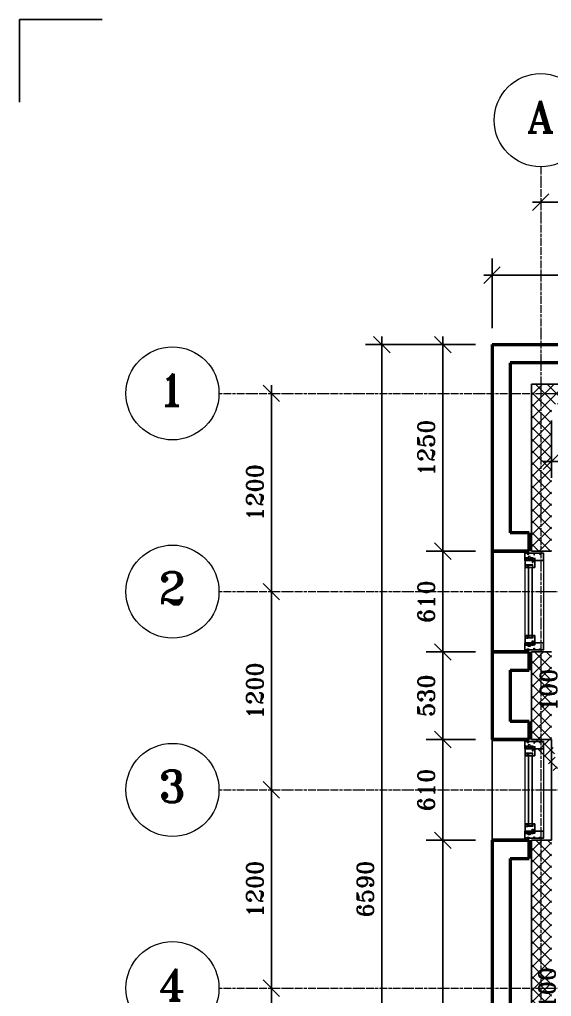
# Model space of a CAD drawing. Header units: millimetres. Extents: x -2 to 21000, y -2 to 14850.
# Drawn here: x 0 to 3222, y 8938 to 14850 of the extents above; entities that cross this region are included whole.
import ezdxf

# ---------------------------------------------------------------- set-up
doc = ezdxf.new("R2010")
doc.units = ezdxf.units.MM
doc.linetypes.add('CENTERLINE', pattern=[27, 20, -3, 1, -3])
for name, color, linetype, lineweight in [('BETON', 1, 'Continuous', 25), ('DIM', 4, 'Continuous', 18), ('MODUL', 8, 'CENTERLINE', 18), ('VINDUERDØRE', 6, 'Continuous', 18), ('YDER', 3, 'Continuous', 50)]:
    doc.layers.add(name, color=color, linetype=linetype, lineweight=lineweight)
for name, color, linetype in [('FOLDEM', 1, 'Continuous'), ('KONTUR', 7, 'Continuous'), ('SIGNATUR', 8, 'Continuous')]:
    doc.layers.add(name, color=color, linetype=linetype)
doc.styles.add('ROMANT', font='romant.shx')
doc.dimstyles.new('MOLLEN', dxfattribs={"dimscale": 50, "dimtxt": 2, "dimasz": 2, "dimexe": 2, "dimexo": 2, "dimgap": 1, "dimtad": 1, "dimtoh": 1, "dimdec": 0, "dimzin": 0, "dimdsep": 46, "dimtxsty": 'ROMANT', "dimblk": 'OBLIQUE', "dimcen": 0, "dimdle": 1, "dimadec": 0, "dimazin": 0, "dimtfac": 1, "dimtdec": 0, "dimtix": 1, "dimtofl": 0, "dimtmove": 1, "dimatfit": 3, "dimldrblk": 'KRYDS', "dimfxl": 1, "dimtolj": 1, "dimtzin": 0, "dimarcsym": 0})
pattern_1 = [(45, (0, 0), (-35.35534, 35.35534), []), (135, (0, 0), (-35.35534, -35.35534), [])]

# ---------------------------------------------------------------- blocks, each defined once
blk = doc.blocks.new('_Oblique')
at = {"color": 0, "linetype": 'ByBlock', "lineweight": -2}
blk.add_line((-0.5, -0.5), (0.5, 0.5), dxfattribs=at)
blk = doc.blocks.new('*D68')
at = {"layer": 'DefPoints', "color": 0, "transparency": 16777216}
for p in [(2563.7, 9882.7), (2862.3, 9882.7), (2862.3, 6292.7)]:
    blk.add_point(p, dxfattribs=at)
at = {"layer": 'DIM', "color": 0, "lineweight": -2, "transparency": 16777216}
for p, q in [((2563.7, 6242.7), (2563.7, 9932.7)), ((2762.3, 9882.7), (2463.7, 9882.7)), ((2762.3, 6292.7), (2463.7, 6292.7))]:
    blk.add_line(p, q, dxfattribs=at)
at = {"layer": 'DIM', "color": 0, "lineweight": -2, "transparency": 16777216, "xscale": 100, "yscale": 100, "zscale": 100}
for p, rotation in [((2563.7, 9882.7), 90), ((2563.7, 6292.7), 270)]:
    blk.add_blockref('_Oblique', p, dxfattribs=dict(at, rotation=rotation))
at = {"layer": 'DIM', "color": 0, "transparency": 16777216, "insert": (2463.7, 8087.7), "char_height": 100, "attachment_point": 5, "rotation": 90, "style": 'ROMANT'}
blk.add_mtext('\\A1;3590', dxfattribs=at)
blk = doc.blocks.new('KRYDS')
at = {"color": 4}
for p, q in [((0, -1.5), (0, 1.5)), ((-1.5, 0), (1.5, 0))]:
    blk.add_line(p, q, dxfattribs=at)
blk.add_circle((0, 0), 0.75, dxfattribs=at)
blk = doc.blocks.new('*D69')
at = {"layer": 'DefPoints', "color": 0, "transparency": 16777216}
for p in [(2563.7, 10492.7), (2862.3, 10492.7), (2862.3, 9882.7)]:
    blk.add_point(p, dxfattribs=at)
at = {"layer": 'DIM', "color": 0, "lineweight": -2, "transparency": 16777216}
for p, q in [((2563.7, 9832.7), (2563.7, 10542.7)), ((2762.3, 10492.7), (2463.7, 10492.7)), ((2762.3, 9882.7), (2463.7, 9882.7))]:
    blk.add_line(p, q, dxfattribs=at)
at = {"layer": 'DIM', "color": 0, "lineweight": -2, "transparency": 16777216, "xscale": 100, "yscale": 100, "zscale": 100}
for p, rotation in [((2563.7, 10492.7), 90), ((2563.7, 9882.7), 270)]:
    blk.add_blockref('_Oblique', p, dxfattribs=dict(at, rotation=rotation))
at = {"layer": 'DIM', "color": 0, "transparency": 16777216, "insert": (2463.7, 10187.7), "char_height": 100, "attachment_point": 5, "rotation": 90, "style": 'ROMANT'}
blk.add_mtext('\\A1;610', dxfattribs=at)
blk = doc.blocks.new('*D70')
at = {"layer": 'DefPoints', "color": 0, "transparency": 16777216}
for p in [(2195.1, 12882.7), (2862.3, 12882.7), (2862.3, 6292.7)]:
    blk.add_point(p, dxfattribs=at)
at = {"layer": 'DIM', "color": 0, "lineweight": -2, "transparency": 16777216}
for p, q in [((2195.1, 6242.7), (2195.1, 12932.7)), ((2762.3, 12882.7), (2095.1, 12882.7)), ((2762.3, 6292.7), (2095.1, 6292.7))]:
    blk.add_line(p, q, dxfattribs=at)
at = {"layer": 'DIM', "color": 0, "lineweight": -2, "transparency": 16777216, "xscale": 100, "yscale": 100, "zscale": 100}
for p, rotation in [((2195.1, 12882.7), 90), ((2195.1, 6292.7), 270)]:
    blk.add_blockref('_Oblique', p, dxfattribs=dict(at, rotation=rotation))
at = {"layer": 'DIM', "color": 0, "transparency": 16777216, "insert": (2095.1, 9587.7), "char_height": 100, "attachment_point": 5, "rotation": 90, "style": 'ROMANT'}
blk.add_mtext('\\A1;6590', dxfattribs=at)
blk = doc.blocks.new('*D87')
at = {"layer": 'DefPoints', "color": 0, "transparency": 16777216}
for p in [(3157.3, 13745.2), (4357.3, 13745.2), (4357.3, 13745.2)]:
    blk.add_point(p, dxfattribs=at)
at = {"layer": 'DIM', "color": 0, "lineweight": -2, "transparency": 16777216}
blk.add_line((3107.3, 13745.2), (4407.3, 13745.2), dxfattribs=at)
at = {"layer": 'DIM', "color": 0, "lineweight": -2, "transparency": 16777216, "xscale": 100, "yscale": 100, "zscale": 100, "rotation": 180}
blk.add_blockref('_Oblique', (3157.3, 13745.2), dxfattribs=at)
at = {"layer": 'DIM', "color": 0, "lineweight": -2, "transparency": 16777216, "xscale": 100, "yscale": 100, "zscale": 100}
blk.add_blockref('_Oblique', (4357.3, 13745.2), dxfattribs=at)
at = {"layer": 'DIM', "color": 0, "transparency": 16777216, "insert": (3757.3, 13845.2), "char_height": 100, "attachment_point": 5, "style": 'ROMANT'}
blk.add_mtext('\\A1;1200', dxfattribs=at)
blk = doc.blocks.new('*D99')
at = {"layer": 'DefPoints', "color": 0, "transparency": 16777216}
for p in [(1525.7, 12587.7), (1525.7, 11387.7), (1525.7, 11387.7)]:
    blk.add_point(p, dxfattribs=at)
at = {"layer": 'DIM', "color": 0, "lineweight": -2, "transparency": 16777216}
blk.add_line((1525.7, 12637.7), (1525.7, 11337.7), dxfattribs=at)
at = {"layer": 'DIM', "color": 0, "lineweight": -2, "transparency": 16777216, "xscale": 100, "yscale": 100, "zscale": 100}
for p, rotation in [((1525.7, 12587.7), 90), ((1525.7, 11387.7), 270)]:
    blk.add_blockref('_Oblique', p, dxfattribs=dict(at, rotation=rotation))
at = {"layer": 'DIM', "color": 0, "transparency": 16777216, "insert": (1425.7, 11987.7), "char_height": 100, "attachment_point": 5, "rotation": 90, "style": 'ROMANT'}
blk.add_mtext('\\A1;1200', dxfattribs=at)
blk = doc.blocks.new('*D100')
at = {"layer": 'DefPoints', "color": 0, "transparency": 16777216}
for p in [(1525.7, 11387.7), (1525.7, 10187.7), (1525.7, 10187.7)]:
    blk.add_point(p, dxfattribs=at)
at = {"layer": 'DIM', "color": 0, "lineweight": -2, "transparency": 16777216}
blk.add_line((1525.7, 11437.7), (1525.7, 10137.7), dxfattribs=at)
at = {"layer": 'DIM', "color": 0, "lineweight": -2, "transparency": 16777216, "xscale": 100, "yscale": 100, "zscale": 100}
for p, rotation in [((1525.7, 11387.7), 90), ((1525.7, 10187.7), 270)]:
    blk.add_blockref('_Oblique', p, dxfattribs=dict(at, rotation=rotation))
at = {"layer": 'DIM', "color": 0, "transparency": 16777216, "insert": (1425.7, 10787.7), "char_height": 100, "attachment_point": 5, "rotation": 90, "style": 'ROMANT'}
blk.add_mtext('\\A1;1200', dxfattribs=at)
blk = doc.blocks.new('*D101')
at = {"layer": 'DefPoints', "color": 0, "transparency": 16777216}
for p in [(1525.7, 10187.7), (1525.7, 8987.7), (1525.7, 8987.7)]:
    blk.add_point(p, dxfattribs=at)
at = {"layer": 'DIM', "color": 0, "lineweight": -2, "transparency": 16777216}
blk.add_line((1525.7, 10237.7), (1525.7, 8937.7), dxfattribs=at)
at = {"layer": 'DIM', "color": 0, "lineweight": -2, "transparency": 16777216, "xscale": 100, "yscale": 100, "zscale": 100}
for p, rotation in [((1525.7, 10187.7), 90), ((1525.7, 8987.7), 270)]:
    blk.add_blockref('_Oblique', p, dxfattribs=dict(at, rotation=rotation))
at = {"layer": 'DIM', "color": 0, "transparency": 16777216, "insert": (1425.7, 9587.7), "char_height": 100, "attachment_point": 5, "rotation": 90, "style": 'ROMANT'}
blk.add_mtext('\\A1;1200', dxfattribs=at)
blk = doc.blocks.new('*D102')
at = {"layer": 'DefPoints', "color": 0, "transparency": 16777216}
for p in [(1525.7, 8987.7), (1525.7, 7787.7), (1525.7, 7787.7)]:
    blk.add_point(p, dxfattribs=at)
at = {"layer": 'DIM', "color": 0, "lineweight": -2, "transparency": 16777216}
blk.add_line((1525.7, 9037.7), (1525.7, 7737.7), dxfattribs=at)
at = {"layer": 'DIM', "color": 0, "lineweight": -2, "transparency": 16777216, "xscale": 100, "yscale": 100, "zscale": 100}
for p, rotation in [((1525.7, 8987.7), 90), ((1525.7, 7787.7), 270)]:
    blk.add_blockref('_Oblique', p, dxfattribs=dict(at, rotation=rotation))
at = {"layer": 'DIM', "color": 0, "transparency": 16777216, "insert": (1425.7, 8387.7), "char_height": 100, "attachment_point": 5, "rotation": 90, "style": 'ROMANT'}
blk.add_mtext('\\A1;1200', dxfattribs=at)
blk = doc.blocks.new('*D57')
at = {"layer": 'DefPoints', "color": 0, "transparency": 16777216}
for p in [(2563.7, 11632.7), (2862.3, 11632.7), (2862.3, 11022.7)]:
    blk.add_point(p, dxfattribs=at)
at = {"layer": 'DIM', "color": 0, "lineweight": -2, "transparency": 16777216}
for p, q in [((2563.7, 10972.7), (2563.7, 11682.7)), ((2762.3, 11632.7), (2463.7, 11632.7)), ((2762.3, 11022.7), (2463.7, 11022.7))]:
    blk.add_line(p, q, dxfattribs=at)
at = {"layer": 'DIM', "color": 0, "lineweight": -2, "transparency": 16777216, "xscale": 100, "yscale": 100, "zscale": 100}
for p, rotation in [((2563.7, 11632.7), 90), ((2563.7, 11022.7), 270)]:
    blk.add_blockref('_Oblique', p, dxfattribs=dict(at, rotation=rotation))
at = {"layer": 'DIM', "color": 0, "transparency": 16777216, "insert": (2463.7, 11327.7), "char_height": 100, "attachment_point": 5, "rotation": 90, "style": 'ROMANT'}
blk.add_mtext('\\A1;610', dxfattribs=at)
blk = doc.blocks.new('*D58')
at = {"layer": 'DefPoints', "color": 0, "transparency": 16777216}
for p in [(2862.3, 13303.2), (2862.3, 12882.7), (5732.3, 12882.7)]:
    blk.add_point(p, dxfattribs=at)
at = {"layer": 'DIM', "color": 0, "lineweight": -2, "transparency": 16777216}
for p, q in [((2862.3, 12982.7), (2862.3, 13403.2)), ((5732.3, 12982.7), (5732.3, 13403.2)), ((5782.3, 13303.2), (2812.3, 13303.2))]:
    blk.add_line(p, q, dxfattribs=at)
at = {"layer": 'DIM', "color": 0, "lineweight": -2, "transparency": 16777216, "xscale": 100, "yscale": 100, "zscale": 100, "rotation": 180}
blk.add_blockref('_Oblique', (2862.3, 13303.2), dxfattribs=at)
at = {"layer": 'DIM', "color": 0, "lineweight": -2, "transparency": 16777216, "xscale": 100, "yscale": 100, "zscale": 100}
blk.add_blockref('_Oblique', (5732.3, 13303.2), dxfattribs=at)
at = {"layer": 'DIM', "color": 0, "transparency": 16777216, "insert": (4297.3, 13403.2), "char_height": 100, "attachment_point": 5, "style": 'ROMANT'}
blk.add_mtext('\\A1;2870', dxfattribs=at)
blk = doc.blocks.new('*D59')
at = {"layer": 'DefPoints', "color": 0, "transparency": 16777216}
for p in [(2563.7, 12882.7), (2862.3, 12882.7), (2862.3, 11632.7)]:
    blk.add_point(p, dxfattribs=at)
at = {"layer": 'DIM', "color": 0, "lineweight": -2, "transparency": 16777216}
for p, q in [((2563.7, 11582.7), (2563.7, 12932.7)), ((2762.3, 12882.7), (2463.7, 12882.7)), ((2762.3, 11632.7), (2463.7, 11632.7))]:
    blk.add_line(p, q, dxfattribs=at)
at = {"layer": 'DIM', "color": 0, "lineweight": -2, "transparency": 16777216, "xscale": 100, "yscale": 100, "zscale": 100}
for p, rotation in [((2563.7, 12882.7), 90), ((2563.7, 11632.7), 270)]:
    blk.add_blockref('_Oblique', p, dxfattribs=dict(at, rotation=rotation))
at = {"layer": 'DIM', "color": 0, "transparency": 16777216, "insert": (2463.7, 12257.7), "char_height": 100, "attachment_point": 5, "rotation": 90, "style": 'ROMANT'}
blk.add_mtext('\\A1;1250', dxfattribs=at)
blk = doc.blocks.new('*D60')
at = {"layer": 'DefPoints', "color": 0, "transparency": 16777216}
for p in [(2563.7, 11022.7), (2862.3, 11022.7), (2862.3, 10492.7)]:
    blk.add_point(p, dxfattribs=at)
at = {"layer": 'DIM', "color": 0, "lineweight": -2, "transparency": 16777216}
for p, q in [((2563.7, 10442.7), (2563.7, 11072.7)), ((2762.3, 11022.7), (2463.7, 11022.7)), ((2762.3, 10492.7), (2463.7, 10492.7))]:
    blk.add_line(p, q, dxfattribs=at)
at = {"layer": 'DIM', "color": 0, "lineweight": -2, "transparency": 16777216, "xscale": 100, "yscale": 100, "zscale": 100}
for p, rotation in [((2563.7, 11022.7), 90), ((2563.7, 10492.7), 270)]:
    blk.add_blockref('_Oblique', p, dxfattribs=dict(at, rotation=rotation))
at = {"layer": 'DIM', "color": 0, "transparency": 16777216, "insert": (2463.7, 10757.7), "char_height": 100, "attachment_point": 5, "rotation": 90, "style": 'ROMANT'}
blk.add_mtext('\\A1;530', dxfattribs=at)
blk = doc.blocks.new('*D28')
at = {"layer": 'DefPoints', "color": 0, "transparency": 16777216}
for p in [(3222.3, 12522.7), (4307.3, 12522.7), (3222.3, 12176.2)]:
    blk.add_point(p, dxfattribs=at)
at = {"layer": 'DIM', "color": 0, "lineweight": -2, "transparency": 16777216}
for p, q in [((3222.3, 12422.7), (3222.3, 12076.2)), ((4307.3, 12422.7), (4307.3, 12076.2)), ((4357.3, 12176.2), (3172.3, 12176.2))]:
    blk.add_line(p, q, dxfattribs=at)
at = {"layer": 'DIM', "color": 0, "lineweight": -2, "transparency": 16777216, "xscale": 100, "yscale": 100, "zscale": 100, "rotation": 180}
blk.add_blockref('_Oblique', (3222.3, 12176.2), dxfattribs=at)
at = {"layer": 'DIM', "color": 0, "lineweight": -2, "transparency": 16777216, "xscale": 100, "yscale": 100, "zscale": 100}
blk.add_blockref('_Oblique', (4307.3, 12176.2), dxfattribs=at)
at = {"layer": 'DIM', "color": 0, "transparency": 16777216, "insert": (3764.8, 12276.2), "char_height": 100, "attachment_point": 5, "style": 'ROMANT'}
blk.add_mtext('\\A1;1085', dxfattribs=at)
blk = doc.blocks.new('*D34')
at = {"layer": 'DefPoints', "color": 0, "transparency": 16777216}
for p in [(3222.3, 10842.7), (3222.3, 10742.7), (3427.5, 10742.7)]:
    blk.add_point(p, dxfattribs=at)
at = {"layer": 'DIM', "color": 0, "lineweight": -2, "transparency": 16777216}
for p, q in [((3427.5, 10892.7), (3427.5, 10692.7)), ((3322.3, 10842.7), (3527.5, 10842.7)), ((3322.3, 10742.7), (3527.5, 10742.7))]:
    blk.add_line(p, q, dxfattribs=at)
at = {"layer": 'DIM', "color": 0, "lineweight": -2, "transparency": 16777216, "xscale": 100, "yscale": 100, "zscale": 100}
for p, rotation in [((3427.5, 10842.7), 90), ((3427.5, 10742.7), 270)]:
    blk.add_blockref('_Oblique', p, dxfattribs=dict(at, rotation=rotation))
at = {"layer": 'DIM', "color": 0, "transparency": 16777216, "insert": (3204.8, 10792.7), "char_height": 100, "attachment_point": 5, "rotation": 90, "style": 'ROMANT'}
blk.add_mtext('\\A1;100', dxfattribs=at)
blk = doc.blocks.new('*D36')
at = {"layer": 'DefPoints', "color": 0, "transparency": 16777216}
for p in [(3222.3, 9037.7), (3222.3, 8937.7), (3427.5, 8937.7)]:
    blk.add_point(p, dxfattribs=at)
at = {"layer": 'DIM', "color": 0, "lineweight": -2, "transparency": 16777216}
for p, q in [((3427.5, 9087.7), (3427.5, 8887.7)), ((3322.3, 9037.7), (3527.5, 9037.7)), ((3322.3, 8937.7), (3527.5, 8937.7))]:
    blk.add_line(p, q, dxfattribs=at)
at = {"layer": 'DIM', "color": 0, "lineweight": -2, "transparency": 16777216, "xscale": 100, "yscale": 100, "zscale": 100}
for p, rotation in [((3427.5, 9037.7), 90), ((3427.5, 8937.7), 270)]:
    blk.add_blockref('_Oblique', p, dxfattribs=dict(at, rotation=rotation))
at = {"layer": 'DIM', "color": 0, "transparency": 16777216, "insert": (3195.2, 8987.7), "char_height": 100, "attachment_point": 5, "rotation": 90, "style": 'ROMANT'}
blk.add_mtext('\\A1;100', dxfattribs=at)
blk = doc.blocks.new('V610')
for p, q in [((-19.7, 99), (-19.7, 511)), ((3.3, 511), (3.3, 99))]:
    blk.add_line(p, q)
for points in [[(-41.5, 554), (71.5, 554), (71.5, 598), (-41.5, 598)], [(20, 511), (-40, 511), (-40, 566), (20, 566)], [(20, 99), (-40, 99), (-40, 44), (20, 44)], [(-41.5, 56), (71.5, 56), (71.5, 12), (-41.5, 12)]]:
    blk.add_lwpolyline(points, close=True)

msp = doc.modelspace()

# ---------------------------------------------------------------- hatches: boundary and pattern name
at = {"layer": 'SIGNATUR'}
h = msp.add_hatch(dxfattribs=at)
h.set_pattern_fill('_USER', color=256, scale=50, angle=45, style=0, double=1, pattern_type=0)
h.set_pattern_definition(pattern_1)
h.paths.add_polyline_path([(3222.3, 12522.7), (4307.3, 12522.7), (5607.3, 12522.7), (5732.3, 12522.7), (5732.3, 12642.7), (3102.3, 12642.7), (3102.3, 11632.7), (3222.3, 11632.7)])
edge = h.paths.add_edge_path(flags=16)
edge.add_line((5507.3, 12522.7), (5272.3, 12522.7))
h = msp.add_hatch(dxfattribs=at)
h.set_pattern_fill('_USER', color=256, scale=50, angle=45, style=0, double=1, pattern_type=0)
h.set_pattern_definition(pattern_1)
h.paths.add_polyline_path([(4662.3, 6652.7), (5607.3, 6652.7), (5852.3, 6652.7), (5852.3, 6532.7), (4662.3, 6532.7)])
h.paths.add_polyline_path([(4052.3, 6652.7), (4052.3, 6532.7), (3102.3, 6532.7), (3102.3, 9882.7), (3222.3, 9882.7), (3222.3, 8937.7), (3222.3, 6652.7)])
h.paths.add_polyline_path([(3102.3, 11022.7), (3102.3, 10492.7), (3222.3, 10492.7), (3222.3, 10742.7), (3222.3, 11022.7)])
edge = h.paths.add_edge_path()
edge.add_line((5852.3, 6652.7), (5852.3, 6532.7))
edge.add_line((5852.3, 6652.7), (5762.3, 6652.7))
edge.add_line((4052.3, 6652.7), (4052.3, 6532.7))
edge.add_line((3222.3, 10492.7), (3222.3, 10582.7))
edge.add_line((3222.3, 10492.7), (3102.3, 10492.7))

# ---------------------------------------------------------------- linework, layer by layer
at = {"layer": 'BETON'}
for p, q in [((3102.3, 12642.7), (3102.3, 11632.7)), ((3102.3, 12642.7), (5732.3, 12642.7)), ((3222.3, 11632.7), (3102.3, 11632.7)), ((3222.3, 11632.7), (3102.3, 11632.7)), ((3222.3, 11022.7), (3102.3, 11022.7)), ((3102.3, 11022.7), (3102.3, 10492.7)), ((3222.3, 10492.7), (3102.3, 10492.7)), ((3222.3, 10492.7), (3102.3, 10492.7)), ((3222.3, 9882.7), (3102.3, 9882.7)), ((3102.3, 9882.7), (3102.3, 6532.7))]:
    msp.add_line(p, q, dxfattribs=at)
at = {"layer": 'DIM'}
for centre in [(3157.3, 14240.7), (926.5, 12587.7), (926.5, 11387.7), (926.5, 10187.7), (926.5, 8987.7)]:
    msp.add_circle(centre, 281.8, dxfattribs=at)
at = {"layer": 'FOLDEM', "color": 1}
for p, q in [((0, 14850), (500, 14850)), ((0, 14350), (0, 14850))]:
    msp.add_line(p, q, dxfattribs=at)
at = {"layer": 'KONTUR'}
for p, q in [((2862.3, 11022.7), (2862.3, 11632.7)), ((2862.3, 9882.7), (2862.3, 10492.7)), ((3222.3, 9882.7), (3222.3, 10492.7))]:
    msp.add_line(p, q, dxfattribs=at)
at = {"layer": 'MODUL'}
for p, q in [((3157.3, 13958.9), (3157.3, 4656.1)), ((1208.3, 12587.7), (19184.9, 12587.7)), ((1208.3, 11387.7), (19184.9, 11387.7)), ((1208.3, 10187.7), (19184.9, 10187.7)), ((1208.3, 8987.7), (19184.9, 8987.7))]:
    msp.add_line(p, q, dxfattribs=at)
at = {"layer": 'VINDUERDØRE'}
for p, q in [((3062.3, 11102.7), (3062.3, 11552.7)), ((3105.6, 11545.7), (3082.6, 11545.7)), ((3082.6, 11545.7), (3082.6, 11109.8)), ((3108.6, 11543.7), (3105.6, 11543.7)), ((3108.6, 11533.7), (3105.6, 11533.7)), ((3105.6, 11533.7), (3105.6, 11109.8)), ((3173.8, 11579.7), (3173.8, 11075.7)), ((3108.6, 11121.8), (3105.6, 11121.8)), ((3105.6, 11109.8), (3082.6, 11109.8)), ((3108.6, 11111.8), (3105.6, 11111.8)), ((3062.3, 9962.7), (3062.3, 10412.7)), ((3082.6, 10405.7), (3082.6, 9969.8)), ((3105.6, 10405.7), (3082.6, 10405.7)), ((3173.8, 10439.7), (3173.8, 9935.7)), ((3108.6, 10403.7), (3105.6, 10403.7)), ((3105.6, 10393.7), (3105.6, 9969.8)), ((3108.6, 10393.7), (3105.6, 10393.7)), ((3105.6, 9969.8), (3082.6, 9969.8)), ((3108.6, 9981.8), (3105.6, 9981.8)), ((3108.6, 9971.8), (3105.6, 9971.8))]:
    msp.add_line(p, q, dxfattribs=at)
for points in [[(3060.8, 11595.7), (3060.8, 11617.7, -0.414214), (3063.8, 11620.7), (3066.5, 11620.7), (3075.8, 11618.2), (3075.8, 11613.7), (3085.8, 11613.7), (3085.8, 11620.7), (3115.8, 11620.7), (3115.8, 11610.7), (3118.8, 11610.7), (3118.8, 11620.7), (3148.8, 11620.7), (3148.8, 11613.7), (3158.8, 11613.7), (3158.8, 11618.2), (3168.2, 11620.7), (3170.8, 11620.7, -0.414214), (3173.8, 11617.7), (3173.8, 11579.7, -0.414214), (3170.8, 11576.7), (3112.3, 11576.7, -0.414214), (3110.8, 11578.2), (3110.8, 11592.7), (3094.2, 11592.7), (3094.2, 11599.7), (3081.8, 11599.7), (3081.8, 11592.7), (3063.5, 11592.7, -0.378866)], [(3068.3, 11588.7), (3068.6, 11585.7), (3072.1, 11585.7), (3072.4, 11588.7), (3079.3, 11588.7), (3079.3, 11582.7), (3096.6, 11582.7), (3096.6, 11585.7), (3103.8, 11585.7, -0.414214), (3105.8, 11583.7), (3105.8, 11564.7), (3110.8, 11564.7), (3110.8, 11572.2), (3119.3, 11572.2, -0.414214), (3122.3, 11569.2), (3122.3, 11538.7, -0.354119), (3120, 11535.8), (3109.9, 11533.7, -0.476976), (3108.6, 11534.6), (3108.6, 11549.7), (3065, 11549.7, -0.378866), (3062.3, 11552.7), (3062.3, 11585.7, -0.414214), (3065.3, 11588.7)], [(3074.6, 11549.7), (3079.6, 11549.7), (3079.6, 11542.5), (3075.4, 11542.5), (3075.4, 11538.9), (3079.6, 11538.9), (3079.6, 11533.7), (3065.7, 11538, -0.329751), (3063.6, 11540.8), (3063.6, 11543.7, -0.365977), (3066.1, 11546.7), (3066.1, 11549.7), (3070.6, 11549.7), (3070.6, 11548.2), (3074.6, 11548.2)], [(3081.6, 11544.8), (3079.6, 11544.8), (3079.6, 11542.1), (3078.6, 11541.6), (3078.9, 11542.1, 0.548619), (3078.6, 11542.5), (3078.5, 11542.5, 0.291473), (3078.3, 11542.3), (3077.9, 11541.6), (3077.1, 11541.6), (3077.4, 11542.1, 0.548619), (3077.2, 11542.5), (3077.1, 11542.5, 0.291473), (3076.8, 11542.3), (3076.1, 11540.8), (3076.9, 11539.1, 0.291473), (3077.2, 11538.9), (3077.3, 11538.9, 0.548619), (3077.5, 11539.3), (3077.1, 11540), (3077.9, 11540), (3078.4, 11539.1, 0.291473), (3078.6, 11538.9), (3078.7, 11538.9, 0.548619), (3078.9, 11539.3), (3078.6, 11540), (3079.6, 11539.5), (3079.6, 11533.7), (3078.8, 11534, 0.482267), (3078.7, 11533.9), (3078.6, 11533.7, 0.386642), (3078.7, 11533.6, -0.041462), (3080.2, 11533.2, -0.253532), (3082.3, 11531.5, 0.40376), (3082.5, 11531.5), (3082.5, 11531.5, 0.306179), (3082.6, 11531.6, 0.216676), (3081, 11534.7, -0.229394), (3080.9, 11534.9), (3080.9, 11535.9, -0.608413), (3081.4, 11536.2, -0.133895), (3082.3, 11535, 0.40376), (3082.5, 11535), (3082.5, 11535, 0.306179), (3082.6, 11535.1, 0.216676), (3081, 11538.2, -0.229394), (3080.9, 11538.4), (3080.9, 11538.7, -0.432652), (3081.5, 11539.3, 0.432652), (3082.6, 11540.3), (3082.6, 11543.8, 0.414214)], [(3068.3, 11066.7), (3068.6, 11069.7), (3072.1, 11069.7), (3072.4, 11066.7), (3079.3, 11066.7), (3079.3, 11072.7), (3096.6, 11072.7), (3096.6, 11069.7), (3103.8, 11069.7, 0.414214), (3105.8, 11071.7), (3105.8, 11090.7), (3110.8, 11090.7), (3110.8, 11083.2), (3119.3, 11083.2, 0.414214), (3122.3, 11086.2), (3122.3, 11116.7, 0.354119), (3120, 11119.6), (3109.9, 11121.8, 0.476976), (3108.6, 11120.8), (3108.6, 11105.7), (3065, 11105.7, 0.378866), (3062.3, 11102.7), (3062.3, 11069.7, 0.414214), (3065.3, 11066.7)], [(3074.6, 11105.7), (3079.6, 11105.7), (3079.6, 11112.9), (3075.4, 11112.9), (3075.4, 11116.5), (3079.6, 11116.5), (3079.6, 11121.7), (3065.7, 11117.5, 0.329751), (3063.6, 11114.6), (3063.6, 11111.7, 0.365977), (3066.1, 11108.7), (3066.1, 11105.7), (3070.6, 11105.7), (3070.6, 11107.2), (3074.6, 11107.2)], [(3081.6, 11110.6), (3079.6, 11110.6), (3079.6, 11113.3), (3078.6, 11113.8), (3078.9, 11113.3, -0.548619), (3078.6, 11112.9), (3078.5, 11112.9, -0.291473), (3078.3, 11113.1), (3077.9, 11113.8), (3077.1, 11113.8), (3077.4, 11113.3, -0.548619), (3077.2, 11112.9), (3077.1, 11112.9, -0.291473), (3076.8, 11113.1), (3076.1, 11114.6), (3076.9, 11116.3, -0.291473), (3077.2, 11116.5), (3077.3, 11116.5, -0.548619), (3077.5, 11116.1), (3077.1, 11115.4), (3077.9, 11115.4), (3078.4, 11116.3, -0.291473), (3078.6, 11116.5), (3078.7, 11116.5, -0.548619), (3078.9, 11116.1), (3078.6, 11115.4), (3079.6, 11115.9), (3079.6, 11121.7), (3078.8, 11121.5, -0.482267), (3078.7, 11121.5), (3078.6, 11121.7, -0.386642), (3078.7, 11121.8, 0.041462), (3080.2, 11122.2, 0.253532), (3082.3, 11123.9, -0.40376), (3082.5, 11123.9), (3082.5, 11123.9, -0.306179), (3082.6, 11123.8, -0.216676), (3081, 11120.7, 0.229394), (3080.9, 11120.5), (3080.9, 11119.5, 0.608413), (3081.4, 11119.2, 0.133895), (3082.3, 11120.4, -0.40376), (3082.5, 11120.4), (3082.5, 11120.4, -0.306179), (3082.6, 11120.3, -0.216676), (3081, 11117.2, 0.229394), (3080.9, 11117), (3080.9, 11116.7, 0.432652), (3081.5, 11116.1, -0.432652), (3082.6, 11115.1), (3082.6, 11111.6, -0.414214)], [(3060.8, 11059.7), (3060.8, 11037.7, 0.414214), (3063.8, 11034.7), (3066.5, 11034.7), (3075.8, 11037.2), (3075.8, 11041.7), (3085.8, 11041.7), (3085.8, 11034.7), (3115.8, 11034.7), (3115.8, 11044.7), (3118.8, 11044.7), (3118.8, 11034.7), (3148.8, 11034.7), (3148.8, 11041.7), (3158.8, 11041.7), (3158.8, 11037.2), (3168.2, 11034.7), (3170.8, 11034.7, 0.414214), (3173.8, 11037.7), (3173.8, 11075.7, 0.414214), (3170.8, 11078.7), (3112.3, 11078.7, 0.414214), (3110.8, 11077.2), (3110.8, 11062.7), (3094.2, 11062.7), (3094.2, 11055.7), (3081.8, 11055.7), (3081.8, 11062.7), (3063.5, 11062.7, 0.378866)], [(3060.8, 10455.7), (3060.8, 10477.7, -0.414214), (3063.8, 10480.7), (3066.5, 10480.7), (3075.8, 10478.2), (3075.8, 10473.7), (3085.8, 10473.7), (3085.8, 10480.7), (3115.8, 10480.7), (3115.8, 10470.7), (3118.8, 10470.7), (3118.8, 10480.7), (3148.8, 10480.7), (3148.8, 10473.7), (3158.8, 10473.7), (3158.8, 10478.2), (3168.2, 10480.7), (3170.8, 10480.7, -0.414214), (3173.8, 10477.7), (3173.8, 10439.7, -0.414214), (3170.8, 10436.7), (3112.3, 10436.7, -0.414214), (3110.8, 10438.2), (3110.8, 10452.7), (3094.2, 10452.7), (3094.2, 10459.7), (3081.8, 10459.7), (3081.8, 10452.7), (3063.5, 10452.7, -0.378866)], [(3068.3, 10448.7), (3068.6, 10445.7), (3072.1, 10445.7), (3072.4, 10448.7), (3079.3, 10448.7), (3079.3, 10442.7), (3096.6, 10442.7), (3096.6, 10445.7), (3103.8, 10445.7, -0.414214), (3105.8, 10443.7), (3105.8, 10424.7), (3110.8, 10424.7), (3110.8, 10432.2), (3119.3, 10432.2, -0.414214), (3122.3, 10429.2), (3122.3, 10398.7, -0.354119), (3120, 10395.8), (3109.9, 10393.7, -0.476976), (3108.6, 10394.6), (3108.6, 10409.7), (3065, 10409.7, -0.378866), (3062.3, 10412.7), (3062.3, 10445.7, -0.414214), (3065.3, 10448.7)], [(3074.6, 10409.7), (3079.6, 10409.7), (3079.6, 10402.5), (3075.4, 10402.5), (3075.4, 10398.9), (3079.6, 10398.9), (3079.6, 10393.7), (3065.7, 10398, -0.329751), (3063.6, 10400.8), (3063.6, 10403.7, -0.365977), (3066.1, 10406.7), (3066.1, 10409.7), (3070.6, 10409.7), (3070.6, 10408.2), (3074.6, 10408.2)], [(3081.6, 10404.8), (3079.6, 10404.8), (3079.6, 10402.1), (3078.6, 10401.6), (3078.9, 10402.1, 0.548619), (3078.6, 10402.5), (3078.5, 10402.5, 0.291473), (3078.3, 10402.3), (3077.9, 10401.6), (3077.1, 10401.6), (3077.4, 10402.1, 0.548619), (3077.2, 10402.5), (3077.1, 10402.5, 0.291473), (3076.8, 10402.3), (3076.1, 10400.8), (3076.9, 10399.1, 0.291473), (3077.2, 10398.9), (3077.3, 10398.9, 0.548619), (3077.5, 10399.3), (3077.1, 10400), (3077.9, 10400), (3078.4, 10399.1, 0.291473), (3078.6, 10398.9), (3078.7, 10398.9, 0.548619), (3078.9, 10399.3), (3078.6, 10400), (3079.6, 10399.5), (3079.6, 10393.7), (3078.8, 10394, 0.482267), (3078.7, 10393.9), (3078.6, 10393.7, 0.386642), (3078.7, 10393.6, -0.041462), (3080.2, 10393.2, -0.253532), (3082.3, 10391.5, 0.40376), (3082.5, 10391.5), (3082.5, 10391.5, 0.306179), (3082.6, 10391.6, 0.216676), (3081, 10394.7, -0.229394), (3080.9, 10394.9), (3080.9, 10395.9, -0.608413), (3081.4, 10396.2, -0.133895), (3082.3, 10395, 0.40376), (3082.5, 10395), (3082.5, 10395, 0.306179), (3082.6, 10395.1, 0.216676), (3081, 10398.2, -0.229394), (3080.9, 10398.4), (3080.9, 10398.7, -0.432652), (3081.5, 10399.3, 0.432652), (3082.6, 10400.3), (3082.6, 10403.8, 0.414214)], [(3060.8, 9919.7), (3060.8, 9897.7, 0.414214), (3063.8, 9894.7), (3066.5, 9894.7), (3075.8, 9897.2), (3075.8, 9901.7), (3085.8, 9901.7), (3085.8, 9894.7), (3115.8, 9894.7), (3115.8, 9904.7), (3118.8, 9904.7), (3118.8, 9894.7), (3148.8, 9894.7), (3148.8, 9901.7), (3158.8, 9901.7), (3158.8, 9897.2), (3168.2, 9894.7), (3170.8, 9894.7, 0.414214), (3173.8, 9897.7), (3173.8, 9935.7, 0.414214), (3170.8, 9938.7), (3112.3, 9938.7, 0.414214), (3110.8, 9937.2), (3110.8, 9922.7), (3094.2, 9922.7), (3094.2, 9915.7), (3081.8, 9915.7), (3081.8, 9922.7), (3063.5, 9922.7, 0.378866)], [(3068.3, 9926.7), (3068.6, 9929.7), (3072.1, 9929.7), (3072.4, 9926.7), (3079.3, 9926.7), (3079.3, 9932.7), (3096.6, 9932.7), (3096.6, 9929.7), (3103.8, 9929.7, 0.414214), (3105.8, 9931.7), (3105.8, 9950.7), (3110.8, 9950.7), (3110.8, 9943.2), (3119.3, 9943.2, 0.414214), (3122.3, 9946.2), (3122.3, 9976.7, 0.354119), (3120, 9979.6), (3109.9, 9981.8, 0.476976), (3108.6, 9980.8), (3108.6, 9965.7), (3065, 9965.7, 0.378866), (3062.3, 9962.7), (3062.3, 9929.7, 0.414214), (3065.3, 9926.7)], [(3074.6, 9965.7), (3079.6, 9965.7), (3079.6, 9972.9), (3075.4, 9972.9), (3075.4, 9976.5), (3079.6, 9976.5), (3079.6, 9981.7), (3065.7, 9977.5, 0.329751), (3063.6, 9974.6), (3063.6, 9971.7, 0.365977), (3066.1, 9968.7), (3066.1, 9965.7), (3070.6, 9965.7), (3070.6, 9967.2), (3074.6, 9967.2)], [(3081.6, 9970.6), (3079.6, 9970.6), (3079.6, 9973.3), (3078.6, 9973.8), (3078.9, 9973.3, -0.548619), (3078.6, 9972.9), (3078.5, 9972.9, -0.291473), (3078.3, 9973.1), (3077.9, 9973.8), (3077.1, 9973.8), (3077.4, 9973.3, -0.548619), (3077.2, 9972.9), (3077.1, 9972.9, -0.291473), (3076.8, 9973.1), (3076.1, 9974.6), (3076.9, 9976.3, -0.291473), (3077.2, 9976.5), (3077.3, 9976.5, -0.548619), (3077.5, 9976.1), (3077.1, 9975.4), (3077.9, 9975.4), (3078.4, 9976.3, -0.291473), (3078.6, 9976.5), (3078.7, 9976.5, -0.548619), (3078.9, 9976.1), (3078.6, 9975.4), (3079.6, 9975.9), (3079.6, 9981.7), (3078.8, 9981.5, -0.482267), (3078.7, 9981.5), (3078.6, 9981.7, -0.386642), (3078.7, 9981.8, 0.041462), (3080.2, 9982.2, 0.253532), (3082.3, 9983.9, -0.40376), (3082.5, 9983.9), (3082.5, 9983.9, -0.306179), (3082.6, 9983.8, -0.216676), (3081, 9980.7, 0.229394), (3080.9, 9980.5), (3080.9, 9979.5, 0.608413), (3081.4, 9979.2, 0.133895), (3082.3, 9980.4, -0.40376), (3082.5, 9980.4), (3082.5, 9980.4, -0.306179), (3082.6, 9980.3, -0.216676), (3081, 9977.2, 0.229394), (3080.9, 9977), (3080.9, 9976.7, 0.432652), (3081.5, 9976.1, -0.432652), (3082.6, 9975.1), (3082.6, 9971.6, -0.414214)]]:
    msp.add_lwpolyline(points, format="xyb", close=True, dxfattribs=at)
at = {"layer": 'VINDUERDØRE', "const_width": 0.5}
for points in [[(3101.4, 11533.7), (3101.4, 11540.9), (3099.1, 11543.2), (3089.1, 11543.2), (3086.9, 11540.9), (3086.9, 11533.7)], [(3101.4, 11121.8), (3101.4, 11114.5), (3099.1, 11112.3), (3089.1, 11112.3), (3086.9, 11114.5), (3086.9, 11121.8)], [(3101.4, 10393.7), (3101.4, 10400.9), (3099.1, 10403.2), (3089.1, 10403.2), (3086.9, 10400.9), (3086.9, 10393.7)], [(3101.4, 9981.8), (3101.4, 9974.5), (3099.1, 9972.3), (3089.1, 9972.3), (3086.9, 9974.5), (3086.9, 9981.8)]]:
    msp.add_lwpolyline(points, close=True, dxfattribs=at)
at = {"layer": 'VINDUERDØRE'}
for points in [[(3110.8, 11570.8, 0.414214), (3110.4, 11570.9), (3107.8, 11569, -0.628146), (3107.3, 11569.2), (3107.3, 11571.3, -0.421557), (3108.3, 11572.3), (3112.1, 11572.2, 0.414214), (3112.3, 11572.4), (3112.3, 11572.4, 0.414214), (3111.5, 11573.2), (3108.2, 11573.3, -0.406908), (3107.3, 11574.3), (3107.3, 11581, -0.414214), (3108.3, 11582), (3108.5, 11582, -0.322799), (3109.4, 11581.3, -0.044021), (3110, 11577.5, 0.352922), (3110.6, 11577.1, 0.386143), (3110.9, 11577.4, 0.055824), (3110.1, 11582.4, 0.342429), (3109.1, 11583.2), (3105.9, 11583.2), (3105.9, 11566.4, 0.414214), (3106.6, 11565.7), (3107.2, 11565.7, 0.116544), (3107.3, 11565.7), (3110.7, 11568.3, 0.414214), (3110.8, 11568.7, 0.414223), (3110.4, 11568.8), (3107.8, 11566.9, -0.628146), (3107.3, 11567.1), (3107.3, 11567.8), (3110.7, 11570.4, 0.414214), (3110.8, 11570.8)], [(3110.8, 11084.6, -0.414214), (3110.4, 11084.5), (3107.8, 11086.5, 0.628146), (3107.3, 11086.2), (3107.3, 11084.1, 0.421557), (3108.3, 11083.1), (3112.1, 11083.2, -0.414214), (3112.3, 11083.1), (3112.3, 11083, -0.414214), (3111.5, 11082.2), (3108.2, 11082.1, 0.406908), (3107.3, 11081.1), (3107.3, 11074.4, 0.414214), (3108.3, 11073.4), (3108.5, 11073.4, 0.322799), (3109.4, 11074.1, 0.044021), (3110, 11077.9, -0.352922), (3110.6, 11078.3, -0.386143), (3110.9, 11078, -0.055824), (3110.1, 11073, -0.342429), (3109.1, 11072.2), (3105.9, 11072.2), (3105.9, 11089, -0.414214), (3106.6, 11089.7), (3107.2, 11089.7, -0.116544), (3107.3, 11089.7), (3110.7, 11087.1, -0.414214), (3110.8, 11086.7, -0.414223), (3110.4, 11086.6), (3107.8, 11088.6, 0.628146), (3107.3, 11088.3), (3107.3, 11087.6), (3110.7, 11085, -0.414214), (3110.8, 11084.6)], [(3110.8, 10430.8, 0.414214), (3110.4, 10430.9), (3107.8, 10429, -0.628146), (3107.3, 10429.2), (3107.3, 10431.3, -0.421557), (3108.3, 10432.3), (3112.1, 10432.2, 0.414214), (3112.3, 10432.4), (3112.3, 10432.4, 0.414214), (3111.5, 10433.2), (3108.2, 10433.3, -0.406908), (3107.3, 10434.3), (3107.3, 10441, -0.414214), (3108.3, 10442), (3108.5, 10442, -0.322799), (3109.4, 10441.3, -0.044021), (3110, 10437.5, 0.352922), (3110.6, 10437.1, 0.386143), (3110.9, 10437.4, 0.055824), (3110.1, 10442.4, 0.342429), (3109.1, 10443.2), (3105.9, 10443.2), (3105.9, 10426.4, 0.414214), (3106.6, 10425.7), (3107.2, 10425.7, 0.116544), (3107.3, 10425.7), (3110.7, 10428.3, 0.414214), (3110.8, 10428.7, 0.414223), (3110.4, 10428.8), (3107.8, 10426.9, -0.628146), (3107.3, 10427.1), (3107.3, 10427.8), (3110.7, 10430.4, 0.414214), (3110.8, 10430.8)], [(3110.8, 9944.6, -0.414214), (3110.4, 9944.5), (3107.8, 9946.5, 0.628146), (3107.3, 9946.2), (3107.3, 9944.1, 0.421557), (3108.3, 9943.1), (3112.1, 9943.2, -0.414214), (3112.3, 9943.1), (3112.3, 9943, -0.414214), (3111.5, 9942.2), (3108.2, 9942.1, 0.406908), (3107.3, 9941.1), (3107.3, 9934.4, 0.414214), (3108.3, 9933.4), (3108.5, 9933.4, 0.322799), (3109.4, 9934.1, 0.044021), (3110, 9937.9, -0.352922), (3110.6, 9938.3, -0.386143), (3110.9, 9938, -0.055824), (3110.1, 9933, -0.342429), (3109.1, 9932.2), (3105.9, 9932.2), (3105.9, 9949, -0.414214), (3106.6, 9949.7), (3107.2, 9949.7, -0.116544), (3107.3, 9949.7), (3110.7, 9947.1, -0.414214), (3110.8, 9946.7, -0.414223), (3110.4, 9946.6), (3107.8, 9948.6, 0.628146), (3107.3, 9948.3), (3107.3, 9947.6), (3110.7, 9945, -0.414214), (3110.8, 9944.6)]]:
    msp.add_lwpolyline(points, format="xyb", dxfattribs=at)
for points in [[(3108.6, 11543.7), (3105.6, 11543.7), (3108.6, 11533.7), (3105.6, 11533.7)], [(3108.6, 11111.8), (3105.6, 11111.8), (3108.6, 11121.8), (3105.6, 11121.8)], [(3108.6, 10403.7), (3105.6, 10403.7), (3108.6, 10393.7), (3105.6, 10393.7)], [(3108.6, 9971.8), (3105.6, 9971.8), (3108.6, 9981.8), (3105.6, 9981.8)]]:
    msp.add_solid(points, dxfattribs=at)
at = {"layer": 'YDER'}
for p, q in [((2862.3, 12882.7), (2862.3, 10492.7)), ((2862.3, 12882.7), (5732.3, 12882.7)), ((2972.3, 12772.7), (2972.3, 11742.7)), ((5627.3, 12772.7), (2972.3, 12772.7)), ((3087.3, 11742.7), (2972.3, 11742.7)), ((3087.3, 11632.7), (3087.3, 11742.7)), ((3087.3, 11632.7), (2862.3, 11632.7)), ((3087.3, 11632.7), (2862.3, 11632.7)), ((2862.3, 11632.7), (3087.3, 11632.7)), ((3087.3, 11632.7), (2862.3, 11632.7)), ((3087.3, 11632.7), (2862.3, 11632.7)), ((3087.3, 11632.7), (2862.3, 11632.7)), ((3087.3, 11022.7), (2862.3, 11022.7)), ((3087.3, 11022.7), (2862.3, 11022.7)), ((2862.3, 11022.7), (3087.3, 11022.7)), ((3087.3, 10912.7), (3087.3, 11022.7)), ((2972.3, 10912.7), (3087.3, 10912.7)), ((2972.3, 10912.7), (2972.3, 10602.7)), ((3087.3, 10602.7), (2972.3, 10602.7)), ((3087.3, 10492.7), (3087.3, 10602.7)), ((3087.3, 10492.7), (2862.3, 10492.7)), ((3087.3, 10492.7), (2862.3, 10492.7)), ((3087.3, 10492.7), (2862.3, 10492.7)), ((2862.3, 10492.7), (3087.3, 10492.7)), ((3087.3, 10492.7), (2862.3, 10492.7)), ((3087.3, 10492.7), (2862.3, 10492.7)), ((2862.3, 9882.7), (3087.3, 9882.7)), ((3087.3, 9882.7), (2862.3, 9882.7)), ((2862.3, 9882.7), (2862.3, 6292.7)), ((3087.3, 9772.7), (3087.3, 9882.7)), ((2972.3, 9772.7), (3087.3, 9772.7)), ((2972.3, 9772.7), (2972.3, 6402.7))]:
    msp.add_line(p, q, dxfattribs=at)

# ---------------------------------------------------------------- block references
for p in [(3102.3, 11022.7), (3102.3, 9882.7)]:
    msp.add_blockref('V610', p)

# ---------------------------------------------------------------- texts
at = {"layer": 'DIM', "style": 'ROMANT'}
for s, p in [('A', (3072.9, 14165.7)), ('1', (842, 12512.7)), ('2', (842, 11312.7)), ('3', (842, 10112.7)), ('4', (842, 8912.7))]:
    msp.add_text(s, height=192.5, dxfattribs=at).set_placement(p)

# ---------------------------------------------------------------- dimensions: what is measured, and where the dimension line sits
at = {"layer": 'DIM'}
for base, p1, p2, picture, middle in [((4357.3, 13745.2), (3157.3, 13745.2), (4357.3, 13745.2), '*D87', (3757.3, 13845.2)), ((2862.3, 13303.2), (5732.3, 12882.7), (2862.3, 12882.7), '*D58', (4297.3, 13403.2)), ((3222.3, 12176.2), (4307.3, 12522.7), (3222.3, 12522.7), '*D28', (3764.8, 12276.2))]:
    dim = msp.add_linear_dim(base=base, p1=p1, p2=p2, dimstyle='MOLLEN', dxfattribs=at)
    dim.commit()
    dim.dimension.update_dxf_attribs({"geometry": picture, "text_midpoint": middle})
for base, p1, p2, picture, middle in [((2195.1, 12882.7), (2862.3, 6292.7), (2862.3, 12882.7), '*D70', (2095.1, 9587.7)), ((2563.7, 12882.7), (2862.3, 11632.7), (2862.3, 12882.7), '*D59', (2463.7, 12257.7)), ((1525.7, 11387.7), (1525.7, 12587.7), (1525.7, 11387.7), '*D99', (1425.7, 11987.7)), ((2563.7, 11632.7), (2862.3, 11022.7), (2862.3, 11632.7), '*D57', (2463.7, 11327.7)), ((1525.7, 10187.7), (1525.7, 11387.7), (1525.7, 10187.7), '*D100', (1425.7, 10787.7)), ((2563.7, 11022.7), (2862.3, 10492.7), (2862.3, 11022.7), '*D60', (2463.7, 10757.7)), ((2563.7, 10492.7), (2862.3, 9882.7), (2862.3, 10492.7), '*D69', (2463.7, 10187.7)), ((1525.7, 8987.7), (1525.7, 10187.7), (1525.7, 8987.7), '*D101', (1425.7, 9587.7)), ((2563.7, 9882.7), (2862.3, 6292.7), (2862.3, 9882.7), '*D68', (2463.7, 8087.7)), ((1525.7, 7787.7), (1525.7, 8987.7), (1525.7, 7787.7), '*D102', (1425.7, 8387.7))]:
    dim = msp.add_linear_dim(base=base, p1=p1, p2=p2, angle=90, dimstyle='MOLLEN', dxfattribs=at)
    dim.commit()
    dim.dimension.update_dxf_attribs({"geometry": picture, "text_midpoint": middle})
for base, p1, p2, picture, middle in [((3427.5, 10742.7), (3222.3, 10842.7), (3222.3, 10742.7), '*D34', (3304.8, 10792.7)), ((3427.5, 8937.7), (3222.3, 9037.7), (3222.3, 8937.7), '*D36', (3295.2, 8987.7))]:
    dim = msp.add_linear_dim(base=base, p1=p1, p2=p2, angle=90, dimstyle='MOLLEN', dxfattribs=at)
    dim.commit()
    dim.dimension.update_dxf_attribs({"geometry": picture, "text_midpoint": middle, "dimtype": 160})

doc.saveas('drawing.dxf')
